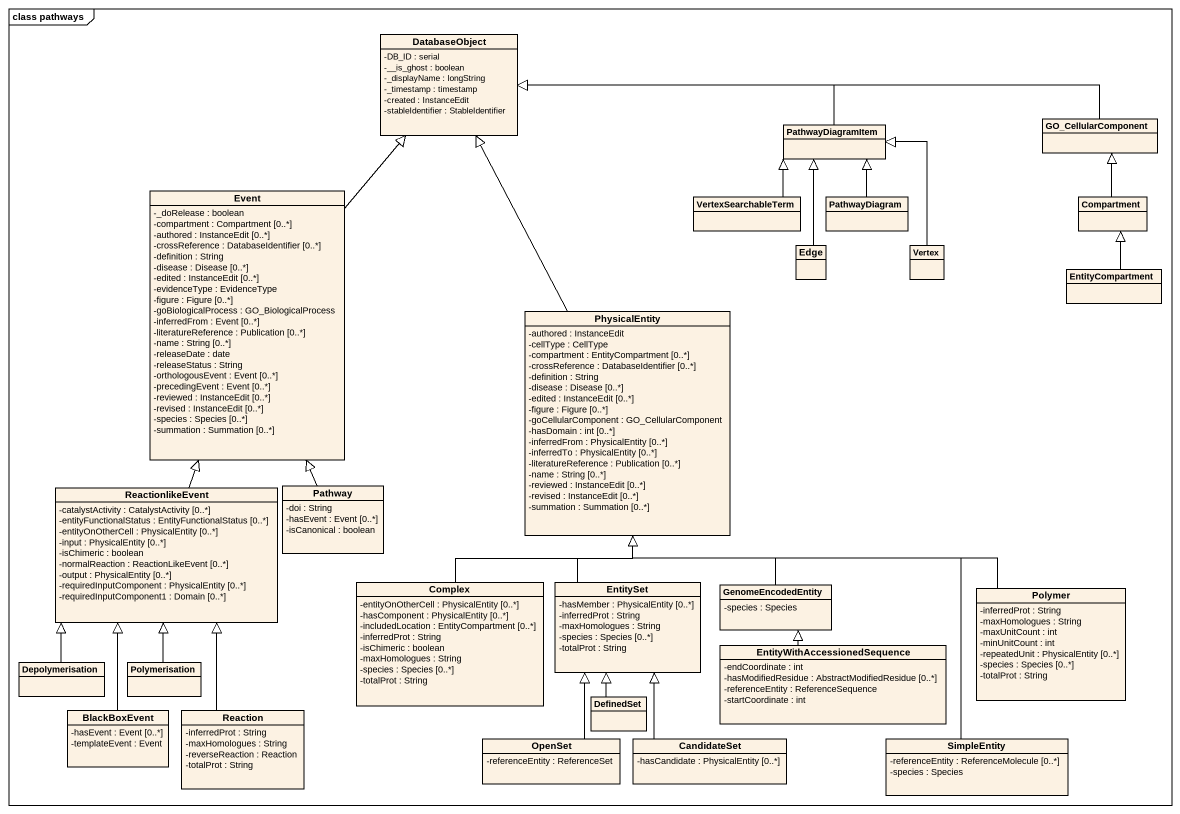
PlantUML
@startuml
mainframe class pathways
hide circle
hide empty members
skinparam classAttributeIconSize 0
class DatabaseObject {
  -DB_ID : serial
  -__is_ghost : boolean
  -_displayName : longString
  -_timestamp : timestamp
  -created : InstanceEdit
  -stableIdentifier : StableIdentifier
}
class PathwayDiagramItem
class GO_CellularComponent
class Event {
  -_doRelease : boolean
  -compartment : Compartment [0..*]
  -authored : InstanceEdit [0..*]
  -crossReference : DatabaseIdentifier [0..*]
  -definition : String
  -disease : Disease [0..*]
  -edited : InstanceEdit [0..*]
  -evidenceType : EvidenceType
  -figure : Figure [0..*]
  -goBiologicalProcess : GO_BiologicalProcess
  -inferredFrom : Event [0..*]
  -literatureReference : Publication [0..*]
  -name : String [0..*]
  -releaseDate : date
  -releaseStatus : String
  -orthologousEvent : Event [0..*]
  -precedingEvent : Event [0..*]
  -reviewed : InstanceEdit [0..*]
  -revised : InstanceEdit [0..*]
  -species : Species [0..*]
  -summation : Summation [0..*]
}
class VertexSearchableTerm
class PathwayDiagram
class Compartment
class Edge
class Vertex
class EntityCompartment
class PhysicalEntity {
  -authored : InstanceEdit
  -cellType : CellType
  -compartment : EntityCompartment [0..*]
  -crossReference : DatabaseIdentifier [0..*]
  -definition : String
  -disease : Disease [0..*]
  -edited : InstanceEdit [0..*]
  -figure : Figure [0..*]
  -goCellularComponent : GO_CellularComponent
  -hasDomain : int [0..*]
  -inferredFrom : PhysicalEntity [0..*]
  -inferredTo : PhysicalEntity [0..*]
  -literatureReference : Publication [0..*]
  -name : String [0..*]
  -reviewed : InstanceEdit [0..*]
  -revised : InstanceEdit [0..*]
  -summation : Summation [0..*]
}
class ReactionlikeEvent {
  -catalystActivity : CatalystActivity [0..*]
  -entityFunctionalStatus : EntityFunctionalStatus [0..*]
  -entityOnOtherCell : PhysicalEntity [0..*]
  -input : PhysicalEntity [0..*]
  -isChimeric : boolean
  -normalReaction : ReactionLikeEvent [0..*]
  -output : PhysicalEntity [0..*]
  -requiredInputComponent : PhysicalEntity [0..*]
  -requiredInputComponent1 : Domain [0..*]
}
class Pathway {
  -doi : String
  -hasEvent : Event [0..*]
  -isCanonical : boolean
}
class Complex {
  -entityOnOtherCell : PhysicalEntity [0..*]
  -hasComponent : PhysicalEntity [0..*]
  -includedLocation : EntityCompartment [0..*]
  -inferredProt : String
  -isChimeric : boolean
  -maxHomologues : String
  -species : Species [0..*]
  -totalProt : String
}
class EntitySet {
  -hasMember : PhysicalEntity [0..*]
  -inferredProt : String
  -maxHomologues : String
  -species : Species [0..*]
  -totalProt : String
}
class GenomeEncodedEntity {
  -species : Species
}
class Polymer {
  -inferredProt : String
  -maxHomologues : String
  -maxUnitCount : int
  -minUnitCount : int
  -repeatedUnit : PhysicalEntity [0..*]
  -species : Species [0..*]
  -totalProt : String
}
class Depolymerisation
class Polymerisation
class "EntityWithAccessionedSequence" as EntityWithAccessionedSequenc {
  -endCoordinate : int
  -hasModifiedResidue : AbstractModifiedResidue [0..*]
  -referenceEntity : ReferenceSequence
  -startCoordinate : int
}
class BlackBoxEvent {
  -hasEvent : Event [0..*]
  -templateEvent : Event
}
class Reaction {
  -inferredProt : String
  -maxHomologues : String
  -reverseReaction : Reaction
  -totalProt : String
}
class DefinedSet
class OpenSet {
  -referenceEntity : ReferenceSet
}
class CandidateSet {
  -hasCandidate : PhysicalEntity [0..*]
}
class SimpleEntity {
  -referenceEntity : ReferenceMolecule [0..*]
  -species : Species
}
PathwayDiagramItem -left-|> DatabaseObject
GO_CellularComponent -left-|> DatabaseObject
Event -up-|> DatabaseObject
VertexSearchableTerm -up-|> PathwayDiagramItem
PathwayDiagram -up-|> PathwayDiagramItem
Compartment -up-|> GO_CellularComponent
Edge -up-|> PathwayDiagramItem
Vertex -up-|> PathwayDiagramItem
EntityCompartment -up-|> Compartment
PhysicalEntity -up-|> DatabaseObject
ReactionlikeEvent -up-|> Event
Pathway -up-|> Event
Complex -up-|> PhysicalEntity
EntitySet -up-|> PhysicalEntity
GenomeEncodedEntity -up-|> PhysicalEntity
Polymer -left-|> PhysicalEntity
Depolymerisation -up-|> ReactionlikeEvent
Polymerisation -up-|> ReactionlikeEvent
EntityWithAccessionedSequenc -up-|> GenomeEncodedEntity
BlackBoxEvent -up-|> ReactionlikeEvent
Reaction -up-|> ReactionlikeEvent
DefinedSet -up-|> EntitySet
OpenSet -up-|> EntitySet
CandidateSet -up-|> EntitySet
SimpleEntity -up-|> PhysicalEntity
@enduml
